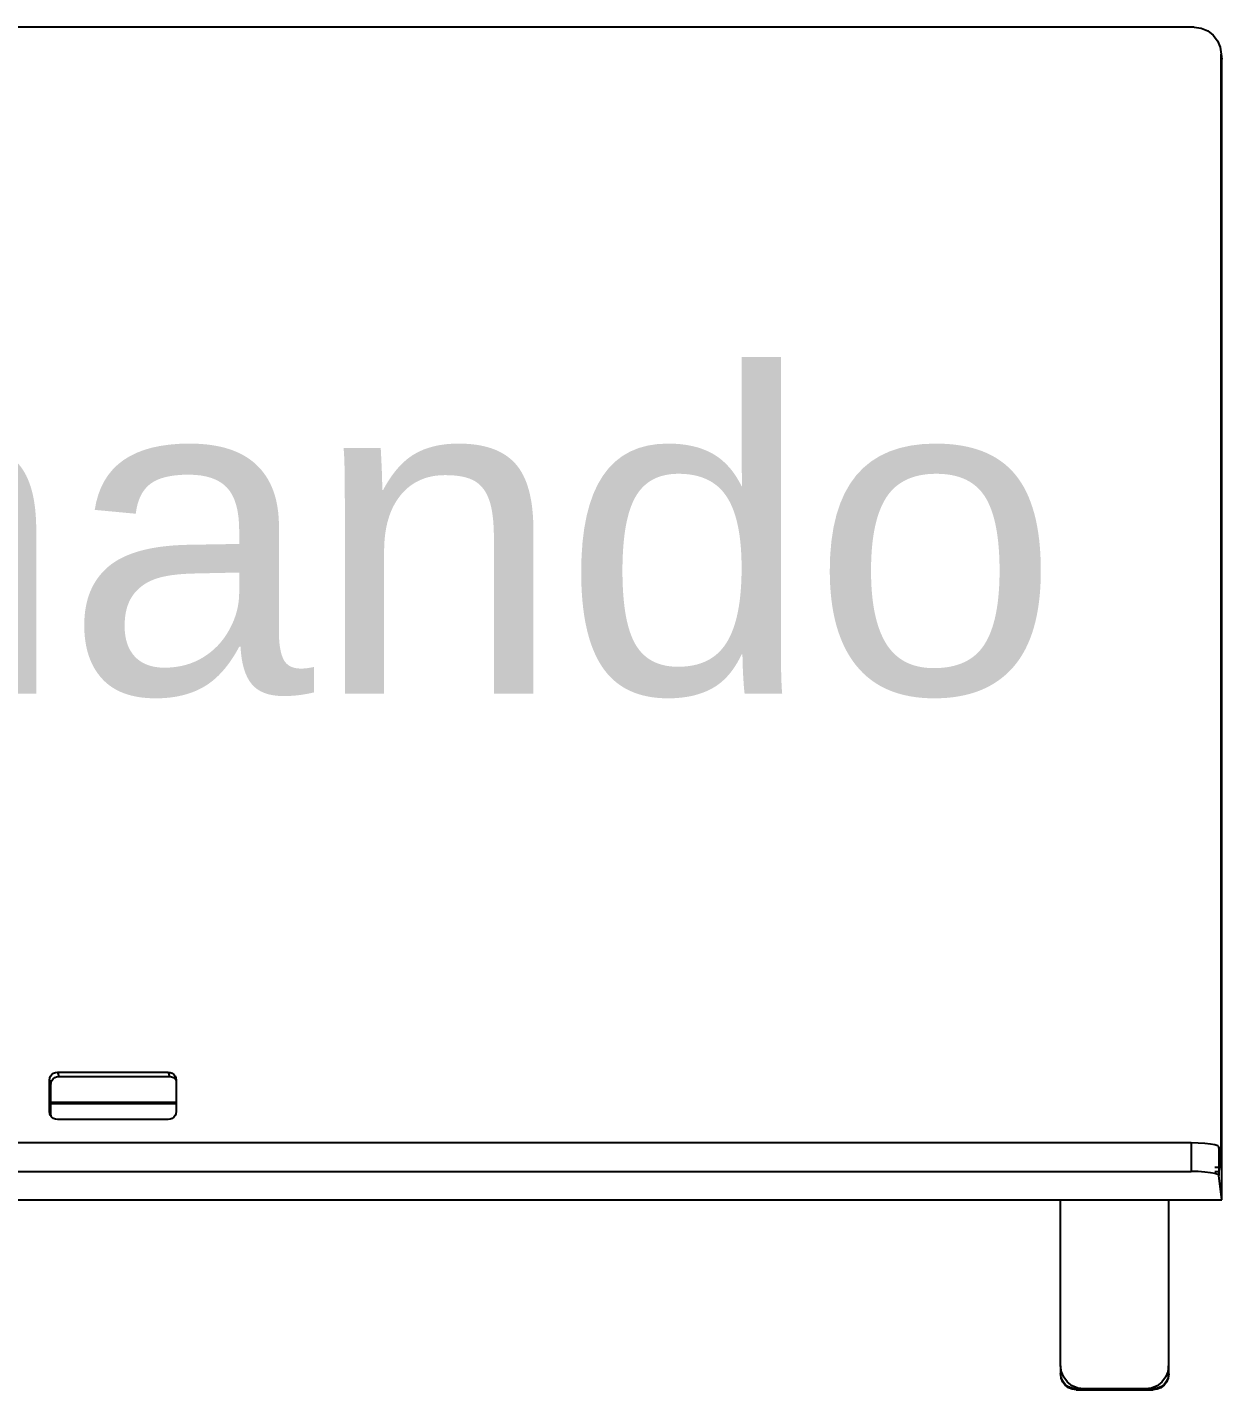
# Model space of a CAD drawing. Header units: metres. Extents: x -4.2 to 4.2, y -5.7 to 5.7.
# Drawn here: x -1.013 to -0.416, y 3.302 to 3.983 of the extents above; entities that cross this region are included whole.
import ezdxf

# ---------------------------------------------------------------- set-up
doc = ezdxf.new("R2010")
doc.units = ezdxf.units.M

msp = doc.modelspace()

# ---------------------------------------------------------------- linework, layer by layer
for p, q in [((-0.42925, 3.98317), (-1.37813, 3.98317)), ((-0.42925, 3.98317), (-0.42576, 3.98271)), ((-0.42576, 3.98271), (-0.42252, 3.98137)), ((-0.42252, 3.98137), (-0.41973, 3.97923)), ((-0.41973, 3.97923), (-0.41759, 3.97644)), ((-0.41759, 3.97644), (-0.41624, 3.97319)), ((-0.41624, 3.97319), (-0.41579, 3.96971)), ((-0.41578, 3.96968), (-0.41579, 3.96971)), ((-0.41579, 3.9692), (-0.41578, 3.96968)), ((-0.41579, 3.9692), (-0.41552, 3.96721)), ((-0.41578, 3.4131), (-0.41579, 3.9692)), ((-0.41578, 3.96968), (-0.41552, 3.96721)), ((-0.41552, 3.41098), (-0.41552, 3.96721)), ((-1.00166, 3.45665), (-1.00152, 3.45767)), ((-1.00166, 3.44081), (-1.00166, 3.45665)), ((-1.00166, 3.45665), (-1.00103, 3.45449)), ((-1.00152, 3.45767), (-1.00113, 3.45863)), ((-1.00113, 3.45863), (-1.0005, 3.45945)), ((-1.00103, 3.45449), (-1.0009, 3.45552)), ((-1.0009, 3.45552), (-1.0005, 3.45647)), ((-1.0005, 3.45945), (-0.99968, 3.46008)), ((-1.0005, 3.45647), (-0.99987, 3.45729)), ((-0.99987, 3.45729), (-0.99906, 3.45792)), ((-0.99968, 3.46008), (-0.99872, 3.46047)), ((-0.99906, 3.45792), (-0.9981, 3.45832)), ((-0.99872, 3.46047), (-0.9977, 3.46061)), ((-0.9981, 3.45832), (-0.99708, 3.45845)), ((-0.9977, 3.46061), (-0.94228, 3.46061)), ((-0.9977, 3.46061), (-0.99708, 3.45845)), ((-0.99708, 3.45845), (-0.94169, 3.45845)), ((-0.94228, 3.46061), (-0.94125, 3.46047)), ((-0.94228, 3.46061), (-0.94169, 3.45845)), ((-0.94169, 3.45845), (-0.94067, 3.45832)), ((-0.94125, 3.46047), (-0.9403, 3.46008)), ((-0.94067, 3.45832), (-0.93971, 3.45792)), ((-0.9403, 3.46008), (-0.93948, 3.45945)), ((-0.93971, 3.45792), (-0.93889, 3.45729)), ((-0.93948, 3.45945), (-0.93885, 3.45863)), ((-0.93889, 3.45729), (-0.93833, 3.45655)), ((-0.93885, 3.45863), (-0.93846, 3.45768)), ((-0.93846, 3.45768), (-0.93833, 3.45667)), ((-0.93833, 3.45667), (-0.93833, 3.45655)), ((-0.93833, 3.45655), (-0.93833, 3.44535)), ((-1.00103, 3.44535), (-1.00103, 3.45449)), ((-1.00106, 3.43876), (-1.00103, 3.44469)), ((-0.93833, 3.44535), (-1.00103, 3.44535)), ((-1.00103, 3.44523), (-1.00103, 3.44535)), ((-1.00103, 3.44523), (-0.93833, 3.44523)), ((-1.00103, 3.44469), (-1.00103, 3.44523)), ((-0.93833, 3.44469), (-1.00103, 3.44469)), ((-0.93833, 3.44535), (-0.93833, 3.44523)), ((-0.93833, 3.44523), (-0.93833, 3.44469)), ((-0.93833, 3.44469), (-0.93833, 3.44084)), ((-1.00152, 3.4398), (-1.00166, 3.44081)), ((-1.00166, 3.44081), (-1.00106, 3.43876)), ((-1.00113, 3.43886), (-1.00152, 3.4398)), ((-1.00106, 3.43876), (-1.00113, 3.43886)), ((-1.00106, 3.43876), (-1.0005, 3.43804)), ((-0.99968, 3.43741), (-1.0005, 3.43804)), ((-0.99873, 3.43701), (-0.99968, 3.43741)), ((-0.99771, 3.43688), (-0.99873, 3.43701)), ((-0.94228, 3.43688), (-0.99771, 3.43688)), ((-0.94126, 3.43701), (-0.94228, 3.43688)), ((-0.94031, 3.43741), (-0.94126, 3.43701)), ((-0.93949, 3.43804), (-0.94031, 3.43741)), ((-0.93886, 3.43886), (-0.93949, 3.43804)), ((-0.93846, 3.43981), (-0.93886, 3.43886)), ((-0.93833, 3.44084), (-0.93846, 3.43981)), ((-0.43076, 3.4252), (-1.51609, 3.4252)), ((-0.42726, 3.42513), (-0.43076, 3.4252)), ((-0.43076, 3.4252), (-0.43076, 3.41089)), ((-0.42398, 3.42492), (-0.42726, 3.42513)), ((-0.42114, 3.4246), (-0.42398, 3.42492)), ((-0.41894, 3.42418), (-0.42114, 3.4246)), ((-0.41753, 3.4237), (-0.41894, 3.42418)), ((-0.41701, 3.42317), (-0.41753, 3.4237)), ((-0.41701, 3.42317), (-0.41701, 3.40888)), ((-0.41578, 3.4131), (-0.41701, 3.42317)), ((-1.51609, 3.41089), (-0.43076, 3.41089)), ((-0.42726, 3.41083), (-0.43076, 3.41089)), ((-0.42398, 3.41062), (-0.42726, 3.41083)), ((-0.42114, 3.4103), (-0.42398, 3.41062)), ((-0.41894, 3.40989), (-0.42114, 3.4103)), ((-0.41894, 3.41313), (-0.41753, 3.41313)), ((-0.41894, 3.41098), (-0.41753, 3.41098)), ((-0.41753, 3.4094), (-0.41894, 3.40989)), ((-0.41701, 3.40888), (-0.41753, 3.4094)), ((-0.41552, 3.39673), (-0.41701, 3.40888)), ((-0.41552, 3.41098), (-0.41578, 3.4131)), ((-0.41552, 3.39673), (-0.41552, 3.41098)), ((-1.38329, 3.39673), (-0.49608, 3.39673)), ((-0.49608, 3.31376), (-0.49608, 3.39673)), ((-0.49608, 3.39673), (-0.4421, 3.39673)), ((-0.4421, 3.39673), (-0.4421, 3.31376)), ((-0.4421, 3.39673), (-0.44204, 3.39673)), ((-0.44204, 3.31331), (-0.44204, 3.39673)), ((-0.44204, 3.39673), (-0.41552, 3.39673)), ((-0.49569, 3.31077), (-0.49608, 3.31376)), ((-0.49608, 3.31376), (-0.49608, 3.3099)), ((-0.4421, 3.31376), (-0.4425, 3.31077)), ((-0.44204, 3.31331), (-0.4421, 3.31376)), ((-0.4421, 3.31286), (-0.4421, 3.31376)), ((-0.4421, 3.31286), (-0.44204, 3.31331)), ((-0.4421, 3.3099), (-0.4421, 3.31286)), ((-0.44204, 3.30946), (-0.44204, 3.31331)), ((-0.49582, 3.30791), (-0.49608, 3.3099)), ((-0.49505, 3.30605), (-0.49582, 3.30791)), ((-0.49582, 3.30791), (-0.49575, 3.30746)), ((-0.49498, 3.3056), (-0.49575, 3.30746)), ((-0.49453, 3.30798), (-0.49569, 3.31077)), ((-0.49382, 3.30445), (-0.49505, 3.30605)), ((-0.49376, 3.30401), (-0.49498, 3.3056)), ((-0.4927, 3.30558), (-0.49453, 3.30798)), ((-0.4903, 3.30374), (-0.4927, 3.30558)), ((-0.44549, 3.30558), (-0.44789, 3.30374)), ((-0.44365, 3.30798), (-0.44549, 3.30558)), ((-0.44314, 3.30605), (-0.44436, 3.30445)), ((-0.44308, 3.3056), (-0.4443, 3.30401)), ((-0.4425, 3.31077), (-0.44365, 3.30798)), ((-0.44237, 3.30791), (-0.44314, 3.30605)), ((-0.44231, 3.30746), (-0.44308, 3.3056)), ((-0.4421, 3.3099), (-0.44237, 3.30791)), ((-0.44204, 3.30946), (-0.44231, 3.30746)), ((-0.4421, 3.3099), (-0.44204, 3.30946)), ((-0.49223, 3.30323), (-0.49382, 3.30445)), ((-0.49216, 3.30278), (-0.49376, 3.30401)), ((-0.49037, 3.30246), (-0.49223, 3.30323)), ((-0.4903, 3.30201), (-0.49216, 3.30278)), ((-0.48837, 3.30219), (-0.49037, 3.30246)), ((-0.48751, 3.30259), (-0.4903, 3.30374)), ((-0.48831, 3.30175), (-0.4903, 3.30201)), ((-0.48837, 3.30219), (-0.48831, 3.30175)), ((-0.48837, 3.30219), (-0.48452, 3.30219)), ((-0.48831, 3.30175), (-0.48445, 3.30175)), ((-0.48452, 3.30219), (-0.48751, 3.30259)), ((-0.45367, 3.30219), (-0.48452, 3.30219)), ((-0.48452, 3.30219), (-0.48445, 3.30175)), ((-0.48445, 3.30175), (-0.45361, 3.30175)), ((-0.45068, 3.30259), (-0.45367, 3.30219)), ((-0.45367, 3.30219), (-0.45361, 3.30175)), ((-0.45367, 3.30219), (-0.44981, 3.30219)), ((-0.45361, 3.30175), (-0.44975, 3.30175)), ((-0.44789, 3.30374), (-0.45068, 3.30259)), ((-0.44782, 3.30246), (-0.44981, 3.30219)), ((-0.44981, 3.30219), (-0.44975, 3.30175)), ((-0.44776, 3.30201), (-0.44975, 3.30175)), ((-0.44596, 3.30323), (-0.44782, 3.30246)), ((-0.4459, 3.30278), (-0.44776, 3.30201)), ((-0.44436, 3.30445), (-0.44596, 3.30323)), ((-0.4443, 3.30401), (-0.4459, 3.30278))]:
    msp.add_line(p, q)

# ---------------------------------------------------------------- texts
at = {"insert": (-0.97496, 3.72868), "char_height": 0.16, "width": 0.9994, "attachment_point": 5}
msp.add_mtext('{\\fArial|b0|i0|c0|p34;Fernando}', dxfattribs=at)

doc.saveas('drawing.dxf')
